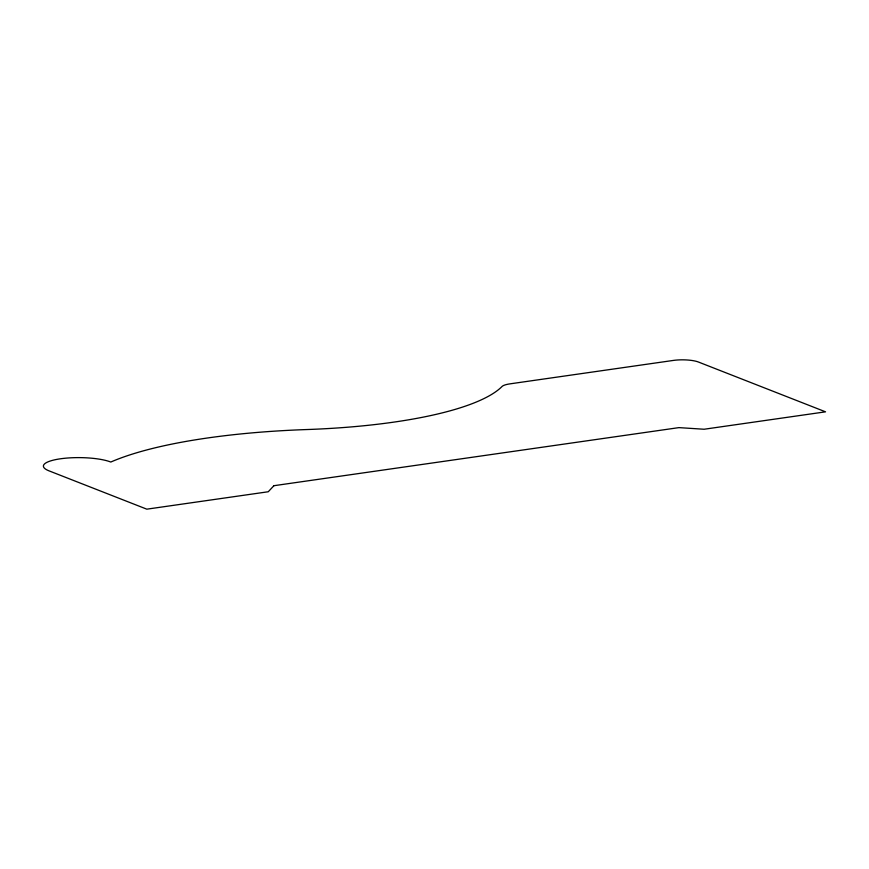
<?xml version="1.0" encoding="UTF-8"?>
<svg xmlns="http://www.w3.org/2000/svg" width="869" height="869" viewBox="0 0 869 869"><rect width="100%" height="100%" fill="white"/><g stroke="black" fill="none" stroke-linecap="round" stroke-linejoin="round"><path stroke-width="1.3" d="M273.909 485.706L268.249 491.756L146.818 509.169L49.088 470.879A36.52 8.831 0.6 0 1 60.395 458.799A36.52 8.831 0.6 0 1 110.797 462.036A281.545 68.108 0.6 0 1 309.234 429.46A247.415 59.852 0.6 0 0 502.054 386.477A18.119 4.378 0.6 0 1 509.984 383.859L673.432 360.418A18.119 4.378 0.6 0 1 698.426 362.025L825.55 411.83L704.107 429.243L678.917 427.624L273.909 485.706"/></g></svg>
